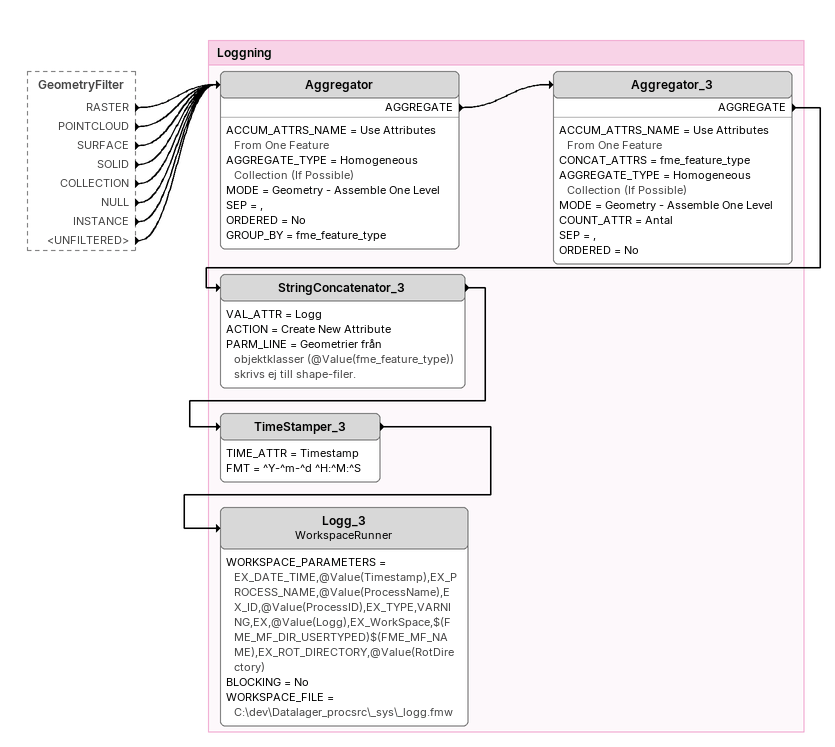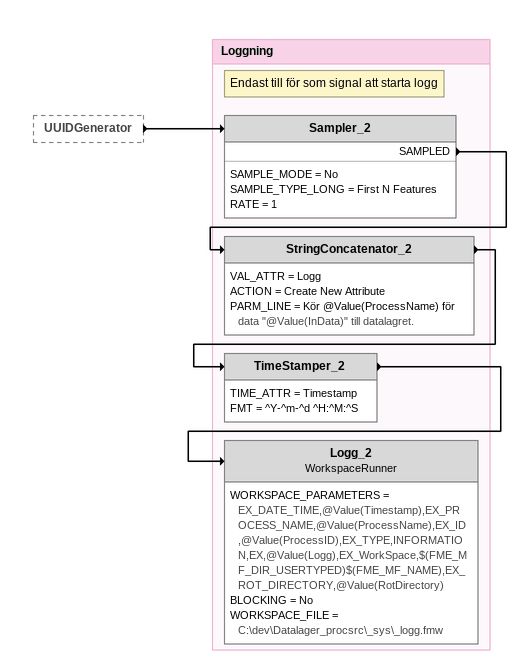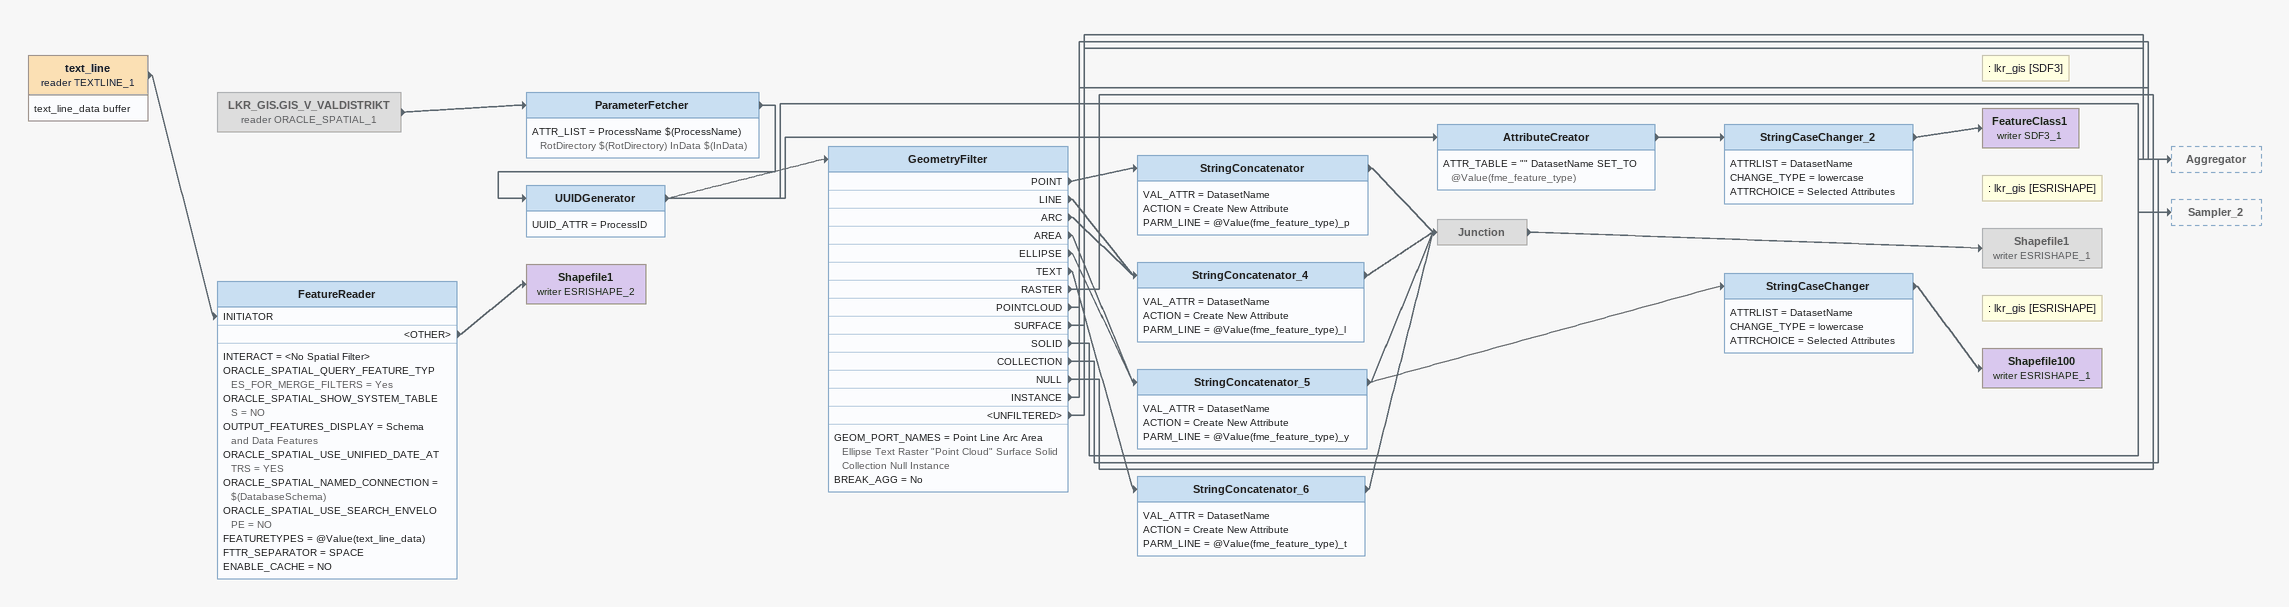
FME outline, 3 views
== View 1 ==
GeometryFilter [outside]
    RASTER -> Aggregator
    POINTCLOUD -> Aggregator
    SURFACE -> Aggregator
    SOLID -> Aggregator
    COLLECTION -> Aggregator
    NULL -> Aggregator
    INSTANCE -> Aggregator
    <UNFILTERED> -> Aggregator

Bookmark: Loggning
Aggregator
    ACCUM_ATTRS_NAME = Use Attributes From One Feature
    AGGREGATE_TYPE = Homogeneous Collection (If Possible)
    MODE = Geometry - Assemble One Level
    SEP = ,
    ORDERED = No
    GROUP_BY = fme_feature_type
    AGGREGATE -> Aggregator_3
Aggregator_3
    ACCUM_ATTRS_NAME = Use Attributes From One Feature
    CONCAT_ATTRS = fme_feature_type
    AGGREGATE_TYPE = Homogeneous Collection (If Possible)
    MODE = Geometry - Assemble One Level
    COUNT_ATTR = Antal
    SEP = ,
    ORDERED = No
    AGGREGATE -> StringConcatenator_3
StringConcatenator_3
    VAL_ATTR = Logg
    ACTION = Create New Attribute
    PARM_LINE = Geometrier från objektklasser (@Value(fme_feature_type)) skrivs ej till shape-filer.
    -> TimeStamper_3
TimeStamper_3
    TIME_ATTR = Timestamp
    FMT = ^Y-^m-^d ^H:^M:^S
    -> Logg_3
Logg_3: WorkspaceRunner
    WORKSPACE_PARAMETERS = EX_DATE_TIME,@Value(Timestamp),EX_PROCESS_NAME,@Value(ProcessName),EX_ID,@Value(ProcessID),EX_TYPE,VARNING,EX,@Value(Logg),EX_WorkSpace,$(FME_MF_DIR_USERTYPED)$(FME_MF_NAME),EX_ROT_DIRECTORY,@Value(RotDirectory)
    BLOCKING = No
    WORKSPACE_FILE = C:\dev\Datalager_procsrc\_sys\_logg.fmw

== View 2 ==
UUIDGenerator [outside]
    -> Sampler_2

Bookmark: Loggning
Note: Endast till för som signal att starta logg
Sampler_2
    SAMPLE_MODE = No
    SAMPLE_TYPE_LONG = First N Features
    RATE = 1
    SAMPLED -> StringConcatenator_2
StringConcatenator_2
    VAL_ATTR = Logg
    ACTION = Create New Attribute
    PARM_LINE = Kör @Value(ProcessName) för data "@Value(InData)" till datalagret.
    -> TimeStamper_2
TimeStamper_2
    TIME_ATTR = Timestamp
    FMT = ^Y-^m-^d ^H:^M:^S
    -> Logg_2
Logg_2: WorkspaceRunner
    WORKSPACE_PARAMETERS = EX_DATE_TIME,@Value(Timestamp),EX_PROCESS_NAME,@Value(ProcessName),EX_ID,@Value(ProcessID),EX_TYPE,INFORMATION,EX,@Value(Logg),EX_WorkSpace,$(FME_MF_DIR_USERTYPED)$(FME_MF_NAME),EX_ROT_DIRECTORY,@Value(RotDirectory)
    BLOCKING = No
    WORKSPACE_FILE = C:\dev\Datalager_procsrc\_sys\_logg.fmw

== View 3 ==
text_line (reader TEXTLINE_1)
    attributes: text_line_data buffer
    -> FeatureReader [INITIATOR]
FeatureReader
    INTERACT = <No Spatial Filter>
    ORACLE_SPATIAL_QUERY_FEATURE_TYPES_FOR_MERGE_FILTERS = Yes
    ORACLE_SPATIAL_SHOW_SYSTEM_TABLES = NO
    OUTPUT_FEATURES_DISPLAY = Schema and Data Features
    ORACLE_SPATIAL_USE_UNIFIED_DATE_ATTRS = YES
    ORACLE_SPATIAL_NAMED_CONNECTION = $(DatabaseSchema)
    ORACLE_SPATIAL_USE_SEARCH_ENVELOPE = NO
    FEATURETYPES = @Value(text_line_data)
    FTTR_SEPARATOR = SPACE
    ENABLE_CACHE = NO
    <OTHER> -> Shapefile1 (writer ESRISHAPE_2)
Shapefile1 (writer ESRISHAPE_2)
LKR_GIS.GIS_V_VALDISTRIKT (reader ORACLE_SPATIAL_1) [off]
    -> ParameterFetcher
ParameterFetcher
    ATTR_LIST = ProcessName $(ProcessName) RotDirectory $(RotDirectory) InData $(InData)
    -> UUIDGenerator
UUIDGenerator
    UUID_ATTR = ProcessID
    -> Sampler_2
    -> GeometryFilter
    -> AttributeCreator
AttributeCreator
    ATTR_TABLE = "" DatasetName SET_TO @Value(fme_feature_type)
    -> StringCaseChanger_2
StringCaseChanger_2
    ATTRLIST = DatasetName
    CHANGE_TYPE = lowercase
    ATTRCHOICE = Selected Attributes
    -> FeatureClass1 (writer SDF3_1)
Note: : lkr_gis [SDF3]
FeatureClass1 (writer SDF3_1)
GeometryFilter
    GEOM_PORT_NAMES = Point Line Arc Area Ellipse Text Raster "Point Cloud" Surface Solid Collection Null Instance
    BREAK_AGG = No
    POINT -> StringConcatenator
    LINE -> StringConcatenator_4
    ARC -> StringConcatenator_4
    AREA -> StringConcatenator_5
    ELLIPSE -> StringConcatenator_5
    TEXT -> StringConcatenator_6
    RASTER -> Aggregator
    POINTCLOUD -> Aggregator
    SURFACE -> Aggregator
    SOLID -> Aggregator
    COLLECTION -> Aggregator
    NULL -> Aggregator
    INSTANCE -> Aggregator
    <UNFILTERED> -> Aggregator
StringConcatenator
    VAL_ATTR = DatasetName
    ACTION = Create New Attribute
    PARM_LINE = @Value(fme_feature_type)_p
    -> Junction
StringConcatenator_4
    VAL_ATTR = DatasetName
    ACTION = Create New Attribute
    PARM_LINE = @Value(fme_feature_type)_l
    -> Junction
StringConcatenator_5
    VAL_ATTR = DatasetName
    ACTION = Create New Attribute
    PARM_LINE = @Value(fme_feature_type)_y
    -> Junction
    -> StringCaseChanger
StringCaseChanger
    ATTRLIST = DatasetName
    CHANGE_TYPE = lowercase
    ATTRCHOICE = Selected Attributes
    -> Shapefile100 (writer ESRISHAPE_1)
Note: : lkr_gis [ESRISHAPE]
Shapefile100 (writer ESRISHAPE_1)
StringConcatenator_6
    VAL_ATTR = DatasetName
    ACTION = Create New Attribute
    PARM_LINE = @Value(fme_feature_type)_t
    -> Junction
Junction [off]
    -> Shapefile1 (writer ESRISHAPE_1)
Note: : lkr_gis [ESRISHAPE]
Shapefile1 (writer ESRISHAPE_1) [off]
